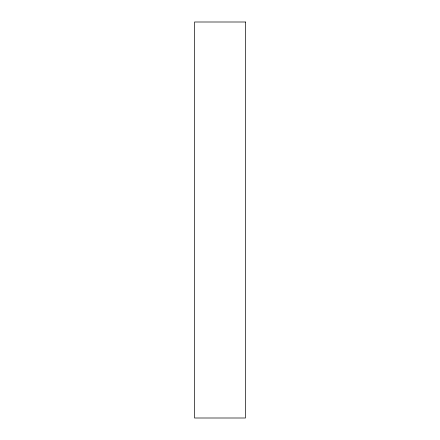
<?xml version="1.0" encoding="UTF-8"?>
<svg xmlns="http://www.w3.org/2000/svg" width="440" height="440" viewBox="0 0 440 440"><rect width="100%" height="100%" fill="white"/><g stroke="black" fill="none" stroke-linecap="round" stroke-linejoin="round"><path stroke-width="0.66" d="M245.46 22L194.541 22L194.541 418L245.46 418L245.46 22"/></g></svg>
